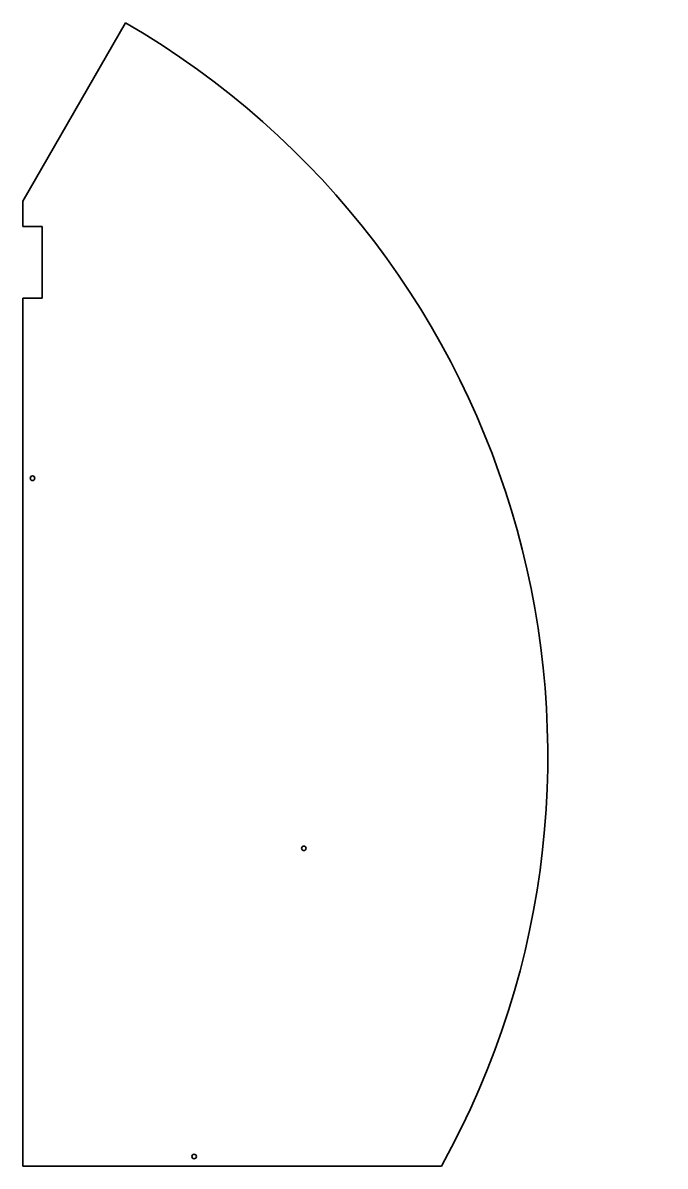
# Model space of a CAD drawing. Header units: inches. Extents: x 0 to 934, y 0 to 1660.
import ezdxf

# ---------------------------------------------------------------- set-up
doc = ezdxf.new("R2010")
doc.units = ezdxf.units.IN
doc.header["$MEASUREMENT"] = 0
doc.layers.add('SIMUMAK Visible (ISO)', color=7, linetype='Continuous', lineweight=35)

# ---------------------------------------------------------------- blocks, each defined once
blk = doc.blocks.new('PTM-03-SUMALD01')
at = {"layer": 'SIMUMAK Visible (ISO)'}
for p, q in [((149.4, 1660.3), (0, 1401.6)), ((0, 1401.6), (0, 1364.6)), ((0, 1364.6), (28, 1364.6)), ((28, 1364.6), (28, 1260.6)), ((0, 1260.6), (0, 0)), ((28, 1260.6), (0, 1260.6)), ((0, 0), (608.5, 0))]:
    blk.add_line(p, q, dxfattribs=at)
for centre in [(14, 999), (408.5, 461.5), (249, 14)]:
    blk.add_circle(centre, 3.3, dxfattribs=at)
blk.add_arc((-466, 596.5), 1229, 330.9643, 59.9534, dxfattribs=at)

msp = doc.modelspace()

# ---------------------------------------------------------------- block references
msp.add_blockref('PTM-03-SUMALD01', (0, 0))

doc.saveas('drawing.dxf')
